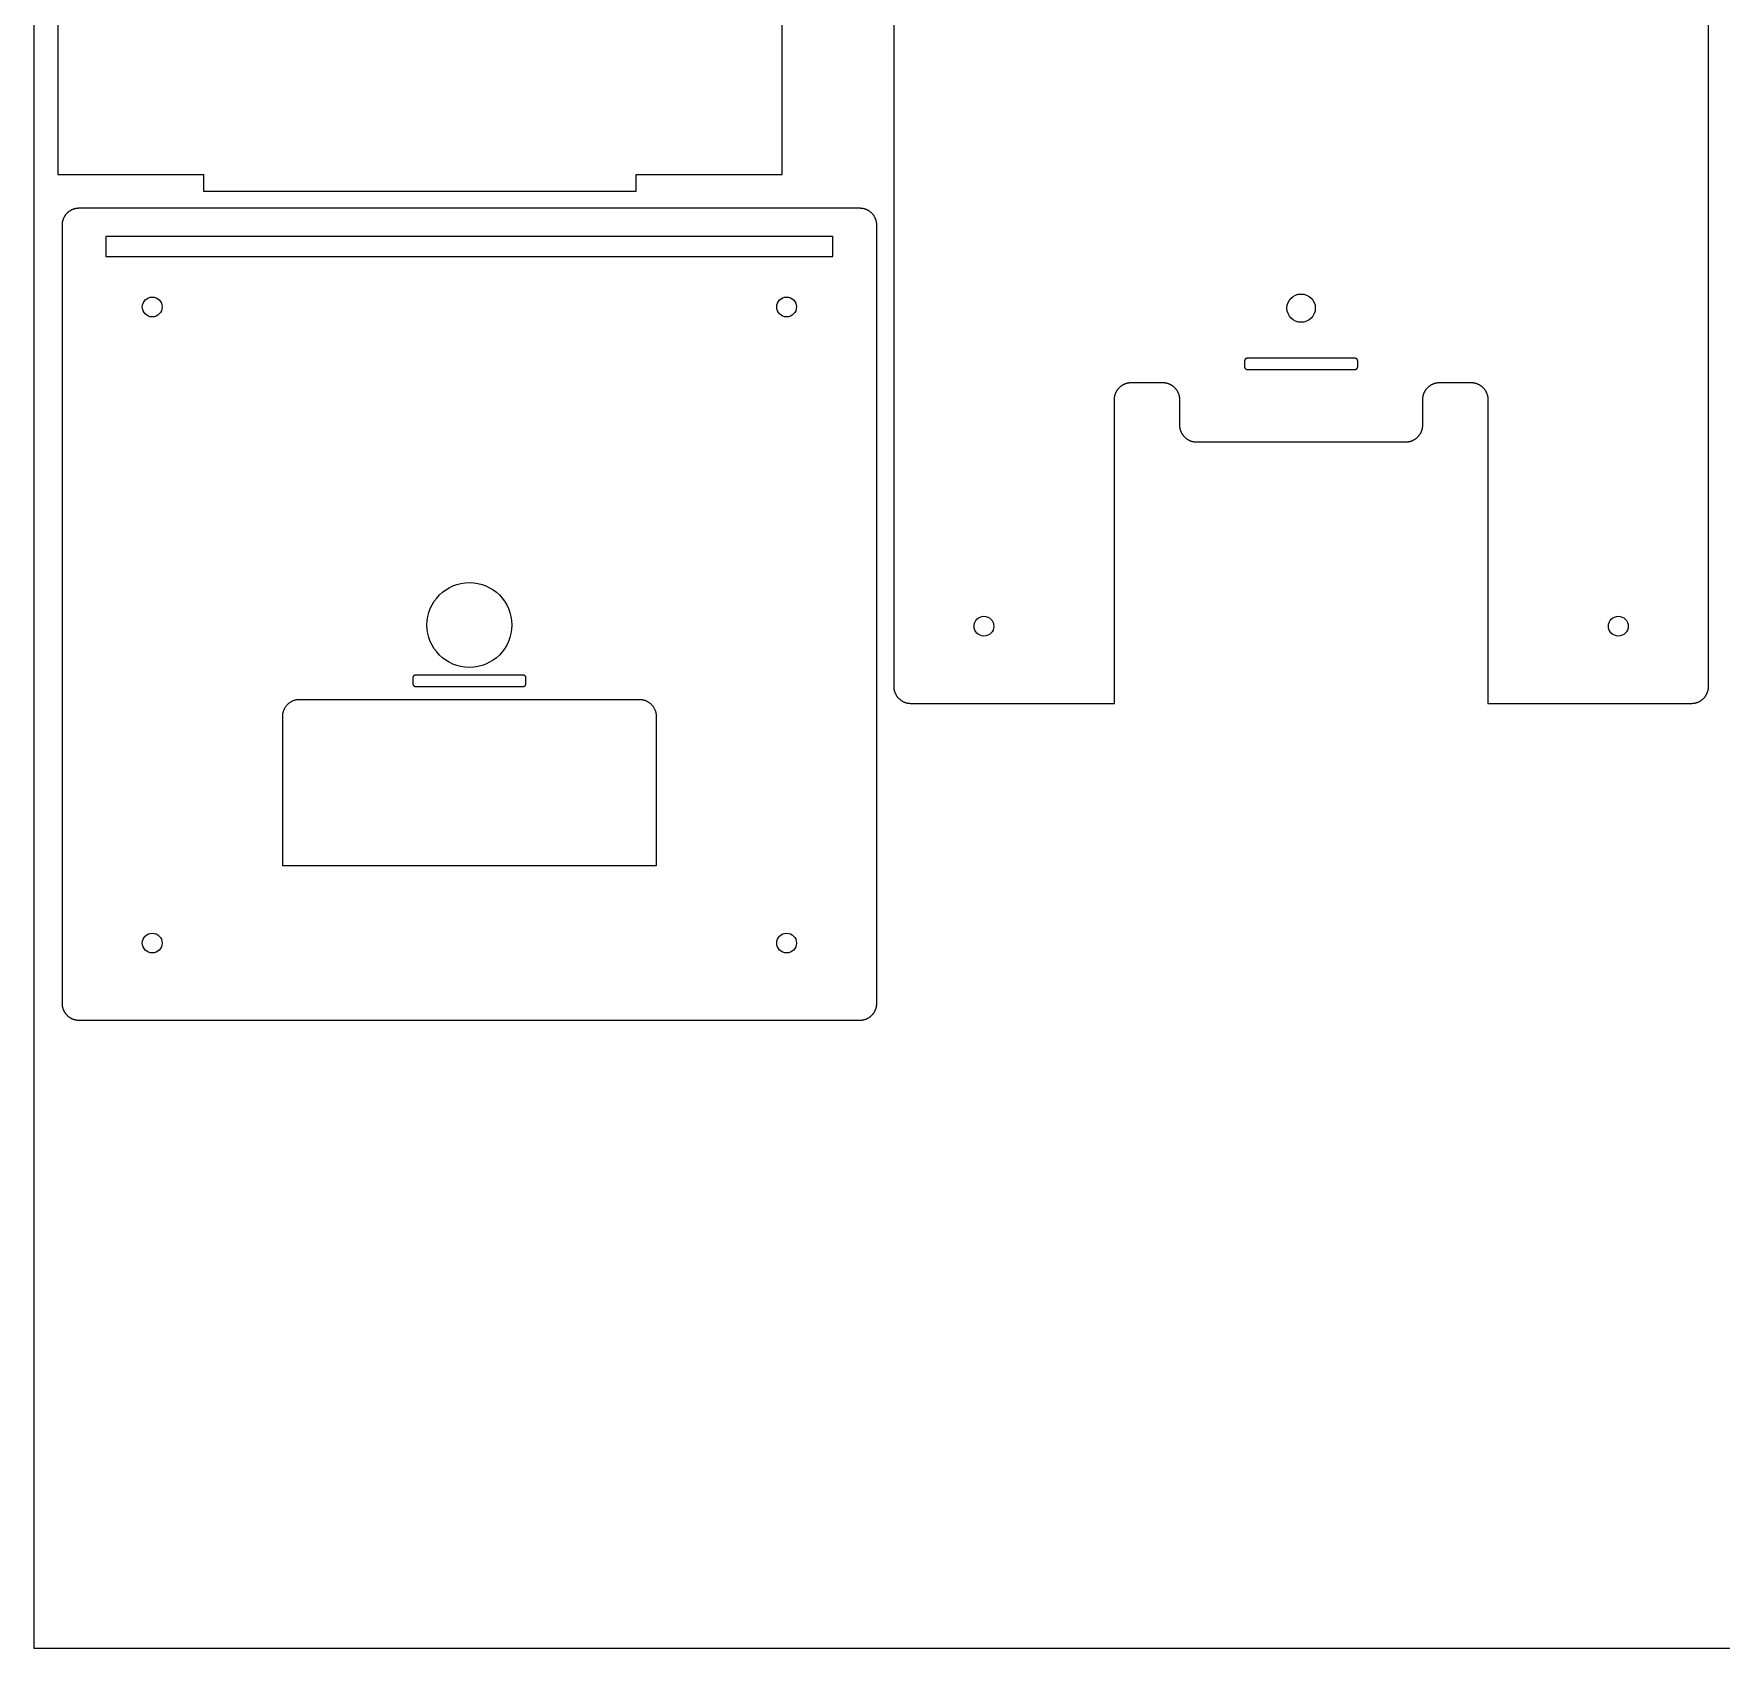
# Model space of a CAD drawing. Extents: x 401 to 901, y 2213 to 3013.
# Drawn here: x 401 to 699.2, y 2213 to 2498.3 of the extents above; entities that cross this region are included whole.
import ezdxf

# ---------------------------------------------------------------- set-up
doc = ezdxf.new("R2010")
doc.units = 0
doc.layers.add('CORTE_LASER$CORTE', color=7, linetype='CONTINUOUS')

msp = doc.modelspace()

# ---------------------------------------------------------------- linework, layer by layer
at = {"layer": 'CORTE_LASER$CORTE'}
for p, q in [((401, 3013), (401, 2213)), ((405.25, 2732.5), (405.25, 2473.5)), ((533.25, 2473.5), (533.25, 2732.5)), ((553, 2520.5), (553, 2383)), ((697, 2383), (697, 2520.5)), ((405.25, 2473.5), (419.25, 2473.5)), ((419.25, 2473.5), (431, 2473.5)), ((431, 2473.5), (431, 2470.5)), ((507.5, 2470.5), (507.5, 2473.5)), ((507.5, 2473.5), (519.25, 2473.5)), ((519.25, 2473.5), (533.25, 2473.5)), ((431, 2470.5), (507.5, 2470.5)), ((406.82, 2466.57), (406.77, 2466.51)), ((406.88, 2466.62), (406.82, 2466.57)), ((406.93, 2466.68), (406.88, 2466.62)), ((406.99, 2466.73), (406.93, 2466.68)), ((407.05, 2466.78), (406.99, 2466.73)), ((407.11, 2466.83), (407.05, 2466.78)), ((407.17, 2466.88), (407.11, 2466.83)), ((407.23, 2466.92), (407.17, 2466.88)), ((407.29, 2466.97), (407.23, 2466.92)), ((407.36, 2467.01), (407.29, 2466.97)), ((407.42, 2467.05), (407.36, 2467.01)), ((407.49, 2467.09), (407.42, 2467.05)), ((407.56, 2467.13), (407.49, 2467.09)), ((407.62, 2467.16), (407.56, 2467.13)), ((407.69, 2467.2), (407.62, 2467.16)), ((407.76, 2467.23), (407.69, 2467.2)), ((407.83, 2467.26), (407.76, 2467.23)), ((407.9, 2467.29), (407.83, 2467.26)), ((407.97, 2467.32), (407.9, 2467.29)), ((408.03, 2467.34), (407.97, 2467.32)), ((408.1, 2467.36), (408.03, 2467.34)), ((408.17, 2467.38), (408.1, 2467.36)), ((408.24, 2467.4), (408.17, 2467.38)), ((408.31, 2467.42), (408.24, 2467.4)), ((408.38, 2467.44), (408.31, 2467.42)), ((408.45, 2467.45), (408.38, 2467.44)), ((408.52, 2467.46), (408.45, 2467.45)), ((408.59, 2467.47), (408.52, 2467.46)), ((408.66, 2467.48), (408.59, 2467.47)), ((408.73, 2467.49), (408.66, 2467.48)), ((408.8, 2467.49), (408.73, 2467.49)), ((408.87, 2467.5), (408.8, 2467.49)), ((408.93, 2467.5), (408.87, 2467.5)), ((409, 2467.5), (408.93, 2467.5)), ((547, 2467.5), (409, 2467.5)), ((547.07, 2467.5), (547, 2467.5)), ((547.13, 2467.5), (547.07, 2467.5)), ((547.2, 2467.49), (547.13, 2467.5)), ((547.27, 2467.49), (547.2, 2467.49)), ((547.34, 2467.48), (547.27, 2467.49)), ((547.41, 2467.47), (547.34, 2467.48)), ((547.48, 2467.46), (547.41, 2467.47)), ((547.55, 2467.45), (547.48, 2467.46)), ((547.62, 2467.44), (547.55, 2467.45)), ((547.69, 2467.42), (547.62, 2467.44)), ((547.76, 2467.4), (547.69, 2467.42)), ((547.83, 2467.38), (547.76, 2467.4)), ((547.9, 2467.36), (547.83, 2467.38)), ((547.97, 2467.34), (547.9, 2467.36)), ((548.03, 2467.32), (547.97, 2467.34)), ((548.1, 2467.29), (548.03, 2467.32)), ((548.17, 2467.26), (548.1, 2467.29)), ((548.24, 2467.23), (548.17, 2467.26)), ((548.31, 2467.2), (548.24, 2467.23)), ((548.38, 2467.16), (548.31, 2467.2)), ((548.44, 2467.13), (548.38, 2467.16)), ((548.51, 2467.09), (548.44, 2467.13)), ((548.58, 2467.05), (548.51, 2467.09)), ((548.64, 2467.01), (548.58, 2467.05)), ((548.71, 2466.97), (548.64, 2467.01)), ((548.77, 2466.92), (548.71, 2466.97)), ((548.83, 2466.88), (548.77, 2466.92)), ((548.89, 2466.83), (548.83, 2466.88)), ((548.95, 2466.78), (548.89, 2466.83)), ((549.01, 2466.73), (548.95, 2466.78)), ((549.07, 2466.68), (549.01, 2466.73)), ((549.12, 2466.62), (549.07, 2466.68)), ((549.18, 2466.57), (549.12, 2466.62)), ((549.23, 2466.51), (549.18, 2466.57)), ((406.01, 2464.7), (406, 2464.63)), ((406, 2464.63), (406, 2464.57)), ((406, 2464.57), (406, 2464.5)), ((406, 2464.5), (406, 2327)), ((406.02, 2464.84), (406.01, 2464.77)), ((406.01, 2464.77), (406.01, 2464.7)), ((406.03, 2464.91), (406.02, 2464.84)), ((406.04, 2464.98), (406.03, 2464.91)), ((406.05, 2465.05), (406.04, 2464.98)), ((406.06, 2465.12), (406.05, 2465.05)), ((406.08, 2465.19), (406.06, 2465.12)), ((406.1, 2465.26), (406.08, 2465.19)), ((406.12, 2465.33), (406.1, 2465.26)), ((406.14, 2465.4), (406.12, 2465.33)), ((406.16, 2465.47), (406.14, 2465.4)), ((406.18, 2465.53), (406.16, 2465.47)), ((406.21, 2465.6), (406.18, 2465.53)), ((406.24, 2465.67), (406.21, 2465.6)), ((406.27, 2465.74), (406.24, 2465.67)), ((406.3, 2465.81), (406.27, 2465.74)), ((406.34, 2465.88), (406.3, 2465.81)), ((406.37, 2465.94), (406.34, 2465.88)), ((406.41, 2466.01), (406.37, 2465.94)), ((406.45, 2466.08), (406.41, 2466.01)), ((406.49, 2466.14), (406.45, 2466.08)), ((406.53, 2466.21), (406.49, 2466.14)), ((406.58, 2466.27), (406.53, 2466.21)), ((406.62, 2466.33), (406.58, 2466.27)), ((406.67, 2466.39), (406.62, 2466.33)), ((406.72, 2466.45), (406.67, 2466.39)), ((406.77, 2466.51), (406.72, 2466.45)), ((549.28, 2466.45), (549.23, 2466.51)), ((549.33, 2466.39), (549.28, 2466.45)), ((549.38, 2466.33), (549.33, 2466.39)), ((549.42, 2466.27), (549.38, 2466.33)), ((549.47, 2466.21), (549.42, 2466.27)), ((549.51, 2466.14), (549.47, 2466.21)), ((549.55, 2466.08), (549.51, 2466.14)), ((549.59, 2466.01), (549.55, 2466.08)), ((549.63, 2465.94), (549.59, 2466.01)), ((549.66, 2465.88), (549.63, 2465.94)), ((549.7, 2465.81), (549.66, 2465.88)), ((549.73, 2465.74), (549.7, 2465.81)), ((549.76, 2465.67), (549.73, 2465.74)), ((549.79, 2465.6), (549.76, 2465.67)), ((549.82, 2465.53), (549.79, 2465.6)), ((549.84, 2465.47), (549.82, 2465.53)), ((549.86, 2465.4), (549.84, 2465.47)), ((549.88, 2465.33), (549.86, 2465.4)), ((549.9, 2465.26), (549.88, 2465.33)), ((549.92, 2465.19), (549.9, 2465.26)), ((549.94, 2465.12), (549.92, 2465.19)), ((549.95, 2465.05), (549.94, 2465.12)), ((549.96, 2464.98), (549.95, 2465.05)), ((549.97, 2464.91), (549.96, 2464.98)), ((549.98, 2464.84), (549.97, 2464.91)), ((549.99, 2464.77), (549.98, 2464.84)), ((549.99, 2464.7), (549.99, 2464.77)), ((550, 2464.63), (549.99, 2464.7)), ((550, 2464.57), (550, 2464.63)), ((550, 2464.5), (550, 2464.57)), ((550, 2327), (550, 2464.5)), ((542.25, 2462.5), (413.75, 2462.5)), ((413.75, 2462.5), (413.75, 2459)), ((542.25, 2459), (542.25, 2462.5)), ((413.75, 2459), (542.25, 2459)), ((594.73, 2436.7), (594.8, 2436.71)), ((594.8, 2436.71), (594.87, 2436.71)), ((594.87, 2436.71), (594.94, 2436.71)), ((594.94, 2436.71), (595, 2436.71)), ((595, 2436.71), (600.5, 2436.71)), ((600.5, 2436.71), (600.57, 2436.71)), ((600.57, 2436.71), (600.63, 2436.71)), ((600.63, 2436.71), (600.7, 2436.71)), ((600.7, 2436.71), (600.77, 2436.7)), ((649.23, 2436.7), (649.3, 2436.71)), ((649.3, 2436.71), (649.37, 2436.71)), ((649.37, 2436.71), (649.43, 2436.71)), ((649.43, 2436.71), (649.5, 2436.71)), ((649.5, 2436.71), (655, 2436.71)), ((655, 2436.71), (655.07, 2436.71)), ((655.07, 2436.71), (655.14, 2436.71)), ((655.14, 2436.71), (655.21, 2436.71)), ((655.21, 2436.71), (655.27, 2436.7)), ((592, 2433.78), (592.01, 2433.85)), ((592, 2433.71), (592, 2433.78)), ((592.01, 2433.91), (592.02, 2433.98)), ((592.01, 2433.85), (592.01, 2433.91)), ((592.02, 2434.05), (592.03, 2434.12)), ((592.02, 2433.98), (592.02, 2434.05)), ((592.03, 2434.12), (592.04, 2434.19)), ((592.04, 2434.19), (592.05, 2434.26)), ((592.05, 2434.26), (592.07, 2434.33)), ((592.07, 2434.33), (592.08, 2434.4)), ((592.08, 2434.4), (592.1, 2434.47)), ((592.1, 2434.47), (592.12, 2434.54)), ((592.12, 2434.54), (592.14, 2434.61)), ((592.14, 2434.61), (592.16, 2434.68)), ((592.16, 2434.68), (592.19, 2434.75)), ((592.19, 2434.75), (592.21, 2434.82)), ((592.21, 2434.82), (592.24, 2434.89)), ((592.24, 2434.89), (592.27, 2434.95)), ((592.27, 2434.95), (592.31, 2435.02)), ((592.31, 2435.02), (592.34, 2435.09)), ((592.34, 2435.09), (592.37, 2435.16)), ((592.37, 2435.16), (592.41, 2435.22)), ((592.41, 2435.22), (592.45, 2435.29)), ((592.45, 2435.29), (592.49, 2435.35)), ((592.49, 2435.35), (592.54, 2435.42)), ((592.54, 2435.42), (592.58, 2435.48)), ((592.58, 2435.48), (592.63, 2435.54)), ((592.63, 2435.54), (592.67, 2435.6)), ((592.67, 2435.6), (592.72, 2435.66)), ((592.72, 2435.66), (592.78, 2435.72)), ((592.78, 2435.72), (592.83, 2435.78)), ((592.83, 2435.78), (592.88, 2435.83)), ((592.88, 2435.83), (592.94, 2435.89)), ((592.94, 2435.89), (593, 2435.94)), ((593, 2435.94), (593.05, 2435.99)), ((593.05, 2435.99), (593.11, 2436.04)), ((593.11, 2436.04), (593.17, 2436.09)), ((593.17, 2436.09), (593.24, 2436.14)), ((593.24, 2436.14), (593.3, 2436.18)), ((593.3, 2436.18), (593.36, 2436.22)), ((593.36, 2436.22), (593.43, 2436.26)), ((593.43, 2436.26), (593.49, 2436.3)), ((593.49, 2436.3), (593.56, 2436.34)), ((593.56, 2436.34), (593.63, 2436.38)), ((593.63, 2436.38), (593.69, 2436.41)), ((593.69, 2436.41), (593.76, 2436.44)), ((593.76, 2436.44), (593.83, 2436.47)), ((593.83, 2436.47), (593.9, 2436.5)), ((593.9, 2436.5), (593.97, 2436.53)), ((593.97, 2436.53), (594.04, 2436.55)), ((594.04, 2436.55), (594.11, 2436.58)), ((594.11, 2436.58), (594.18, 2436.6)), ((594.18, 2436.6), (594.25, 2436.62)), ((594.25, 2436.62), (594.32, 2436.63)), ((594.32, 2436.63), (594.39, 2436.65)), ((594.39, 2436.65), (594.46, 2436.66)), ((594.46, 2436.66), (594.53, 2436.67)), ((594.53, 2436.67), (594.6, 2436.68)), ((594.6, 2436.68), (594.67, 2436.69)), ((594.67, 2436.69), (594.73, 2436.7)), ((600.77, 2436.7), (600.84, 2436.69)), ((600.84, 2436.69), (600.91, 2436.68)), ((600.91, 2436.68), (600.98, 2436.67)), ((600.98, 2436.67), (601.05, 2436.66)), ((601.05, 2436.66), (601.12, 2436.65)), ((601.12, 2436.65), (601.19, 2436.63)), ((601.19, 2436.63), (601.26, 2436.62)), ((601.26, 2436.62), (601.33, 2436.6)), ((601.33, 2436.6), (601.4, 2436.58)), ((601.4, 2436.58), (601.47, 2436.55)), ((601.47, 2436.55), (601.53, 2436.53)), ((601.53, 2436.53), (601.6, 2436.5)), ((601.6, 2436.5), (601.67, 2436.47)), ((601.67, 2436.47), (601.74, 2436.44)), ((601.74, 2436.44), (601.81, 2436.41)), ((601.81, 2436.41), (601.88, 2436.38)), ((601.88, 2436.38), (601.94, 2436.34)), ((601.94, 2436.34), (602.01, 2436.3)), ((602.01, 2436.3), (602.08, 2436.26)), ((602.08, 2436.26), (602.14, 2436.22)), ((602.14, 2436.22), (602.21, 2436.18)), ((602.21, 2436.18), (602.27, 2436.14)), ((602.27, 2436.14), (602.33, 2436.09)), ((602.33, 2436.09), (602.39, 2436.04)), ((602.39, 2436.04), (602.45, 2435.99)), ((602.45, 2435.99), (602.51, 2435.94)), ((602.51, 2435.94), (602.57, 2435.89)), ((602.57, 2435.89), (602.62, 2435.83)), ((602.62, 2435.83), (602.68, 2435.78)), ((602.68, 2435.78), (602.73, 2435.72)), ((602.73, 2435.72), (602.78, 2435.66)), ((602.78, 2435.66), (602.83, 2435.6)), ((602.83, 2435.6), (602.88, 2435.54)), ((602.88, 2435.54), (602.92, 2435.48)), ((602.92, 2435.48), (602.97, 2435.42)), ((602.97, 2435.42), (603.01, 2435.35)), ((603.01, 2435.35), (603.05, 2435.29)), ((603.05, 2435.29), (603.09, 2435.22)), ((603.09, 2435.22), (603.13, 2435.16)), ((603.13, 2435.16), (603.16, 2435.09)), ((603.16, 2435.09), (603.2, 2435.02)), ((603.2, 2435.02), (603.23, 2434.95)), ((603.23, 2434.95), (603.26, 2434.89)), ((603.26, 2434.89), (603.29, 2434.82)), ((603.29, 2434.82), (603.32, 2434.75)), ((603.32, 2434.75), (603.34, 2434.68)), ((603.34, 2434.68), (603.36, 2434.61)), ((603.36, 2434.61), (603.38, 2434.54)), ((603.38, 2434.54), (603.4, 2434.47)), ((603.4, 2434.47), (603.42, 2434.4)), ((603.42, 2434.4), (603.44, 2434.33)), ((603.44, 2434.33), (603.45, 2434.26)), ((603.45, 2434.26), (603.46, 2434.19)), ((603.46, 2434.19), (603.47, 2434.12)), ((603.47, 2434.12), (603.48, 2434.05)), ((603.48, 2434.05), (603.49, 2433.98)), ((603.49, 2433.98), (603.49, 2433.91)), ((603.49, 2433.91), (603.5, 2433.85)), ((603.5, 2433.85), (603.5, 2433.78)), ((603.5, 2433.78), (603.5, 2433.71)), ((646.5, 2433.85), (646.51, 2433.91)), ((646.5, 2433.78), (646.5, 2433.85)), ((646.5, 2433.71), (646.5, 2433.78)), ((646.51, 2433.98), (646.52, 2434.05)), ((646.51, 2433.91), (646.51, 2433.98)), ((646.52, 2434.05), (646.53, 2434.12)), ((646.53, 2434.12), (646.54, 2434.19)), ((646.54, 2434.19), (646.55, 2434.26)), ((646.55, 2434.26), (646.56, 2434.33)), ((646.56, 2434.33), (646.58, 2434.4)), ((646.58, 2434.4), (646.6, 2434.47)), ((646.6, 2434.47), (646.62, 2434.54)), ((646.62, 2434.54), (646.64, 2434.61)), ((646.64, 2434.61), (646.66, 2434.68)), ((646.66, 2434.68), (646.68, 2434.75)), ((646.68, 2434.75), (646.71, 2434.82)), ((646.71, 2434.82), (646.74, 2434.89)), ((646.74, 2434.89), (646.77, 2434.95)), ((646.77, 2434.95), (646.8, 2435.02)), ((646.8, 2435.02), (646.84, 2435.09)), ((646.84, 2435.09), (646.87, 2435.16)), ((646.87, 2435.16), (646.91, 2435.22)), ((646.91, 2435.22), (646.95, 2435.29)), ((646.95, 2435.29), (646.99, 2435.35)), ((646.99, 2435.35), (647.03, 2435.42)), ((647.03, 2435.42), (647.08, 2435.48)), ((647.08, 2435.48), (647.12, 2435.54)), ((647.12, 2435.54), (647.17, 2435.6)), ((647.17, 2435.6), (647.22, 2435.66)), ((647.22, 2435.66), (647.27, 2435.72)), ((647.27, 2435.72), (647.32, 2435.78)), ((647.32, 2435.78), (647.38, 2435.83)), ((647.38, 2435.83), (647.43, 2435.89)), ((647.43, 2435.89), (647.49, 2435.94)), ((647.49, 2435.94), (647.55, 2435.99)), ((647.55, 2435.99), (647.61, 2436.04)), ((647.61, 2436.04), (647.67, 2436.09)), ((647.67, 2436.09), (647.73, 2436.14)), ((647.73, 2436.14), (647.79, 2436.18)), ((647.79, 2436.18), (647.86, 2436.22)), ((647.86, 2436.22), (647.92, 2436.26)), ((647.92, 2436.26), (647.99, 2436.3)), ((647.99, 2436.3), (648.06, 2436.34)), ((648.06, 2436.34), (648.12, 2436.38)), ((648.12, 2436.38), (648.19, 2436.41)), ((648.19, 2436.41), (648.26, 2436.44)), ((648.26, 2436.44), (648.33, 2436.47)), ((648.33, 2436.47), (648.4, 2436.5)), ((648.4, 2436.5), (648.47, 2436.53)), ((648.47, 2436.53), (648.53, 2436.55)), ((648.53, 2436.55), (648.6, 2436.58)), ((648.6, 2436.58), (648.67, 2436.6)), ((648.67, 2436.6), (648.74, 2436.62)), ((648.74, 2436.62), (648.81, 2436.63)), ((648.81, 2436.63), (648.88, 2436.65)), ((648.88, 2436.65), (648.95, 2436.66)), ((648.95, 2436.66), (649.02, 2436.67)), ((649.02, 2436.67), (649.09, 2436.68)), ((649.09, 2436.68), (649.16, 2436.69)), ((649.16, 2436.69), (649.23, 2436.7)), ((655.27, 2436.7), (655.34, 2436.69)), ((655.34, 2436.69), (655.41, 2436.68)), ((655.41, 2436.68), (655.48, 2436.67)), ((655.48, 2436.67), (655.55, 2436.66)), ((655.55, 2436.66), (655.62, 2436.65)), ((655.62, 2436.65), (655.69, 2436.63)), ((655.69, 2436.63), (655.76, 2436.62)), ((655.76, 2436.62), (655.83, 2436.6)), ((655.83, 2436.6), (655.9, 2436.58)), ((655.9, 2436.58), (655.97, 2436.55)), ((655.97, 2436.55), (656.04, 2436.53)), ((656.04, 2436.53), (656.11, 2436.5)), ((656.11, 2436.5), (656.18, 2436.47)), ((656.18, 2436.47), (656.25, 2436.44)), ((656.25, 2436.44), (656.31, 2436.41)), ((656.31, 2436.41), (656.38, 2436.38)), ((656.38, 2436.38), (656.45, 2436.34)), ((656.45, 2436.34), (656.52, 2436.3)), ((656.52, 2436.3), (656.58, 2436.26)), ((656.58, 2436.26), (656.65, 2436.22)), ((656.65, 2436.22), (656.71, 2436.18)), ((656.71, 2436.18), (656.77, 2436.14)), ((656.77, 2436.14), (656.83, 2436.09)), ((656.83, 2436.09), (656.89, 2436.04)), ((656.89, 2436.04), (656.95, 2435.99)), ((656.95, 2435.99), (657.01, 2435.94)), ((657.01, 2435.94), (657.07, 2435.89)), ((657.07, 2435.89), (657.13, 2435.83)), ((657.13, 2435.83), (657.18, 2435.78)), ((657.18, 2435.78), (657.23, 2435.72)), ((657.23, 2435.72), (657.28, 2435.66)), ((657.28, 2435.66), (657.33, 2435.6)), ((657.33, 2435.6), (657.38, 2435.54)), ((657.38, 2435.54), (657.43, 2435.48)), ((657.43, 2435.48), (657.47, 2435.42)), ((657.47, 2435.42), (657.51, 2435.35)), ((657.51, 2435.35), (657.56, 2435.29)), ((657.56, 2435.29), (657.6, 2435.22)), ((657.6, 2435.22), (657.63, 2435.16)), ((657.63, 2435.16), (657.67, 2435.09)), ((657.67, 2435.09), (657.7, 2435.02)), ((657.7, 2435.02), (657.73, 2434.95)), ((657.73, 2434.95), (657.77, 2434.89)), ((657.77, 2434.89), (657.79, 2434.82)), ((657.79, 2434.82), (657.82, 2434.75)), ((657.82, 2434.75), (657.84, 2434.68)), ((657.84, 2434.68), (657.87, 2434.61)), ((657.87, 2434.61), (657.89, 2434.54)), ((657.89, 2434.54), (657.91, 2434.47)), ((657.91, 2434.47), (657.92, 2434.4)), ((657.92, 2434.4), (657.94, 2434.33)), ((657.94, 2434.33), (657.95, 2434.26)), ((657.95, 2434.26), (657.97, 2434.19)), ((657.97, 2434.19), (657.98, 2434.12)), ((657.98, 2434.12), (657.98, 2434.05)), ((657.98, 2434.05), (657.99, 2433.98)), ((657.99, 2433.98), (658, 2433.91)), ((658, 2433.91), (658, 2433.85)), ((658, 2433.85), (658, 2433.78)), ((658, 2433.78), (658, 2433.71)), ((592, 2380), (592, 2433.71)), ((603.5, 2433.71), (603.5, 2429.21)), ((646.5, 2429.21), (646.5, 2433.71)), ((658, 2433.71), (658, 2380)), ((603.5, 2429.21), (603.5, 2429.15)), ((603.5, 2429.15), (603.5, 2429.08)), ((603.5, 2429.08), (603.51, 2429.01)), ((603.51, 2429.01), (603.51, 2428.94)), ((603.51, 2428.94), (603.52, 2428.87)), ((603.52, 2428.87), (603.53, 2428.8)), ((603.53, 2428.8), (603.54, 2428.74)), ((603.54, 2428.74), (603.55, 2428.67)), ((603.55, 2428.67), (603.56, 2428.6)), ((603.56, 2428.6), (603.58, 2428.53)), ((603.58, 2428.53), (603.6, 2428.46)), ((603.6, 2428.46), (603.62, 2428.39)), ((603.62, 2428.39), (603.64, 2428.32)), ((603.64, 2428.32), (603.66, 2428.25)), ((603.66, 2428.25), (603.68, 2428.18)), ((603.68, 2428.18), (603.71, 2428.11)), ((603.71, 2428.11), (603.74, 2428.04)), ((603.74, 2428.04), (603.77, 2427.97)), ((603.77, 2427.97), (603.8, 2427.9)), ((603.8, 2427.9), (603.84, 2427.83)), ((603.84, 2427.83), (603.87, 2427.77)), ((603.87, 2427.77), (603.91, 2427.7)), ((646.09, 2427.7), (646.13, 2427.77)), ((646.13, 2427.77), (646.16, 2427.83)), ((646.16, 2427.83), (646.2, 2427.9)), ((646.2, 2427.9), (646.23, 2427.97)), ((646.23, 2427.97), (646.26, 2428.04)), ((646.26, 2428.04), (646.29, 2428.11)), ((646.29, 2428.11), (646.32, 2428.18)), ((646.32, 2428.18), (646.34, 2428.25)), ((646.34, 2428.25), (646.36, 2428.32)), ((646.36, 2428.32), (646.38, 2428.39)), ((646.38, 2428.39), (646.4, 2428.46)), ((646.4, 2428.46), (646.42, 2428.53)), ((646.42, 2428.53), (646.44, 2428.6)), ((646.44, 2428.6), (646.45, 2428.67)), ((646.45, 2428.67), (646.46, 2428.74)), ((646.46, 2428.74), (646.47, 2428.8)), ((646.47, 2428.8), (646.48, 2428.87)), ((646.48, 2428.87), (646.49, 2428.94)), ((646.49, 2429.01), (646.5, 2429.08)), ((646.49, 2428.94), (646.49, 2429.01)), ((646.5, 2429.15), (646.5, 2429.21)), ((646.5, 2429.08), (646.5, 2429.15)), ((603.91, 2427.7), (603.95, 2427.64)), ((603.95, 2427.64), (603.99, 2427.57)), ((603.99, 2427.57), (604.03, 2427.51)), ((604.03, 2427.51), (604.08, 2427.44)), ((604.08, 2427.44), (604.12, 2427.38)), ((604.12, 2427.38), (604.17, 2427.32)), ((604.17, 2427.32), (604.22, 2427.26)), ((604.22, 2427.26), (604.27, 2427.2)), ((604.27, 2427.2), (604.32, 2427.15)), ((604.32, 2427.15), (604.38, 2427.09)), ((604.38, 2427.09), (604.43, 2427.04)), ((604.43, 2427.04), (604.49, 2426.98)), ((604.49, 2426.98), (604.55, 2426.93)), ((604.55, 2426.93), (604.61, 2426.88)), ((604.61, 2426.88), (604.67, 2426.83)), ((604.67, 2426.83), (604.73, 2426.79)), ((604.73, 2426.79), (604.79, 2426.74)), ((604.79, 2426.74), (604.86, 2426.7)), ((604.86, 2426.7), (604.92, 2426.66)), ((604.92, 2426.66), (604.99, 2426.62)), ((604.99, 2426.62), (605.06, 2426.58)), ((605.06, 2426.58), (605.12, 2426.55)), ((605.12, 2426.55), (605.19, 2426.51)), ((605.19, 2426.51), (605.26, 2426.48)), ((605.26, 2426.48), (605.33, 2426.45)), ((605.33, 2426.45), (605.4, 2426.42)), ((605.4, 2426.42), (605.47, 2426.4)), ((605.47, 2426.4), (605.53, 2426.37)), ((605.53, 2426.37), (605.6, 2426.35)), ((605.6, 2426.35), (605.67, 2426.33)), ((605.67, 2426.33), (605.74, 2426.31)), ((605.74, 2426.31), (605.81, 2426.29)), ((605.81, 2426.29), (605.88, 2426.28)), ((605.88, 2426.28), (605.95, 2426.26)), ((605.95, 2426.26), (606.02, 2426.25)), ((606.02, 2426.25), (606.09, 2426.24)), ((606.09, 2426.24), (606.16, 2426.23)), ((606.16, 2426.23), (606.23, 2426.22)), ((606.23, 2426.22), (606.3, 2426.22)), ((606.3, 2426.22), (606.37, 2426.21)), ((606.37, 2426.21), (606.43, 2426.21)), ((606.43, 2426.21), (606.5, 2426.21)), ((606.5, 2426.21), (643.5, 2426.21)), ((643.5, 2426.21), (643.57, 2426.21)), ((643.57, 2426.21), (643.63, 2426.21)), ((643.63, 2426.21), (643.7, 2426.22)), ((643.7, 2426.22), (643.77, 2426.22)), ((643.77, 2426.22), (643.84, 2426.23)), ((643.84, 2426.23), (643.91, 2426.24)), ((643.91, 2426.24), (643.98, 2426.25)), ((643.98, 2426.25), (644.05, 2426.26)), ((644.05, 2426.26), (644.12, 2426.28)), ((644.12, 2426.28), (644.19, 2426.29)), ((644.19, 2426.29), (644.26, 2426.31)), ((644.26, 2426.31), (644.33, 2426.33)), ((644.33, 2426.33), (644.4, 2426.35)), ((644.4, 2426.35), (644.47, 2426.37)), ((644.47, 2426.37), (644.53, 2426.4)), ((644.53, 2426.4), (644.6, 2426.42)), ((644.6, 2426.42), (644.67, 2426.45)), ((644.67, 2426.45), (644.74, 2426.48)), ((644.74, 2426.48), (644.81, 2426.51)), ((644.81, 2426.51), (644.88, 2426.55)), ((644.88, 2426.55), (644.94, 2426.58)), ((644.94, 2426.58), (645.01, 2426.62)), ((645.01, 2426.62), (645.08, 2426.66)), ((645.08, 2426.66), (645.14, 2426.7)), ((645.14, 2426.7), (645.21, 2426.74)), ((645.21, 2426.74), (645.27, 2426.79)), ((645.27, 2426.79), (645.33, 2426.83)), ((645.33, 2426.83), (645.39, 2426.88)), ((645.39, 2426.88), (645.45, 2426.93)), ((645.45, 2426.93), (645.51, 2426.98)), ((645.51, 2426.98), (645.57, 2427.04)), ((645.57, 2427.04), (645.62, 2427.09)), ((645.62, 2427.09), (645.68, 2427.15)), ((645.68, 2427.15), (645.73, 2427.2)), ((645.73, 2427.2), (645.78, 2427.26)), ((645.78, 2427.26), (645.83, 2427.32)), ((645.83, 2427.32), (645.88, 2427.38)), ((645.88, 2427.38), (645.92, 2427.44)), ((645.92, 2427.44), (645.97, 2427.51)), ((645.97, 2427.51), (646.01, 2427.57)), ((646.01, 2427.57), (646.05, 2427.64)), ((646.05, 2427.64), (646.09, 2427.7)), ((553, 2383), (553, 2382.93)), ((553, 2382.93), (553, 2382.87)), ((553, 2382.87), (553.01, 2382.8)), ((553.01, 2382.8), (553.01, 2382.73)), ((553.01, 2382.73), (553.02, 2382.66)), ((553.02, 2382.66), (553.03, 2382.59)), ((553.03, 2382.59), (553.04, 2382.52)), ((553.04, 2382.52), (553.05, 2382.45)), ((553.05, 2382.45), (553.06, 2382.38)), ((553.06, 2382.38), (553.08, 2382.31)), ((553.08, 2382.31), (553.1, 2382.24)), ((553.1, 2382.24), (553.12, 2382.17)), ((553.12, 2382.17), (553.14, 2382.1)), ((553.14, 2382.1), (553.16, 2382.03)), ((553.16, 2382.03), (553.18, 2381.97)), ((553.18, 2381.97), (553.21, 2381.9)), ((553.21, 2381.9), (553.24, 2381.83)), ((553.24, 2381.83), (553.27, 2381.76)), ((553.27, 2381.76), (553.3, 2381.69)), ((553.3, 2381.69), (553.34, 2381.62)), ((553.34, 2381.62), (553.37, 2381.56)), ((553.37, 2381.56), (553.41, 2381.49)), ((553.41, 2381.49), (553.45, 2381.42)), ((553.45, 2381.42), (553.49, 2381.36)), ((553.49, 2381.36), (553.53, 2381.29)), ((553.53, 2381.29), (553.58, 2381.23)), ((553.58, 2381.23), (553.62, 2381.17)), ((553.62, 2381.17), (553.67, 2381.11)), ((553.67, 2381.11), (553.72, 2381.05)), ((553.72, 2381.05), (553.77, 2380.99)), ((553.77, 2380.99), (553.82, 2380.93)), ((553.82, 2380.93), (553.88, 2380.88)), ((553.88, 2380.88), (553.93, 2380.82)), ((553.93, 2380.82), (553.99, 2380.77)), ((553.99, 2380.77), (554.05, 2380.72)), ((554.05, 2380.72), (554.11, 2380.67)), ((554.11, 2380.67), (554.17, 2380.62)), ((554.17, 2380.62), (554.23, 2380.58)), ((554.23, 2380.58), (554.29, 2380.53)), ((554.29, 2380.53), (554.36, 2380.49)), ((554.36, 2380.49), (554.42, 2380.45)), ((554.42, 2380.45), (554.49, 2380.41)), ((554.49, 2380.41), (554.56, 2380.37)), ((554.56, 2380.37), (554.62, 2380.34)), ((554.62, 2380.34), (554.69, 2380.3)), ((554.69, 2380.3), (554.76, 2380.27)), ((554.76, 2380.27), (554.83, 2380.24)), ((554.83, 2380.24), (554.9, 2380.21)), ((554.9, 2380.21), (554.97, 2380.18)), ((554.97, 2380.18), (555.03, 2380.16)), ((555.03, 2380.16), (555.1, 2380.14)), ((555.1, 2380.14), (555.17, 2380.12)), ((555.17, 2380.12), (555.24, 2380.1)), ((555.24, 2380.1), (555.31, 2380.08)), ((555.31, 2380.08), (555.38, 2380.06)), ((555.38, 2380.06), (555.45, 2380.05)), ((555.45, 2380.05), (555.52, 2380.04)), ((555.52, 2380.04), (555.59, 2380.03)), ((694.41, 2380.03), (694.48, 2380.04)), ((694.48, 2380.04), (694.55, 2380.05)), ((694.55, 2380.05), (694.62, 2380.06)), ((694.62, 2380.06), (694.69, 2380.08)), ((694.69, 2380.08), (694.76, 2380.1)), ((694.76, 2380.1), (694.83, 2380.12)), ((694.83, 2380.12), (694.9, 2380.14)), ((694.9, 2380.14), (694.97, 2380.16)), ((694.97, 2380.16), (695.03, 2380.18)), ((695.03, 2380.18), (695.1, 2380.21)), ((695.1, 2380.21), (695.17, 2380.24)), ((695.17, 2380.24), (695.24, 2380.27)), ((695.24, 2380.27), (695.31, 2380.3)), ((695.31, 2380.3), (695.38, 2380.34)), ((695.38, 2380.34), (695.44, 2380.37)), ((695.44, 2380.37), (695.51, 2380.41)), ((695.51, 2380.41), (695.58, 2380.45)), ((695.58, 2380.45), (695.64, 2380.49)), ((695.64, 2380.49), (695.71, 2380.53)), ((695.71, 2380.53), (695.77, 2380.58)), ((695.77, 2380.58), (695.83, 2380.62)), ((695.83, 2380.62), (695.89, 2380.67)), ((695.89, 2380.67), (695.95, 2380.72)), ((695.95, 2380.72), (696.01, 2380.77)), ((696.01, 2380.77), (696.07, 2380.82)), ((696.07, 2380.82), (696.12, 2380.88)), ((696.12, 2380.88), (696.18, 2380.93)), ((696.18, 2380.93), (696.23, 2380.99)), ((696.23, 2380.99), (696.28, 2381.05)), ((696.28, 2381.05), (696.33, 2381.11)), ((696.33, 2381.11), (696.38, 2381.17)), ((696.38, 2381.17), (696.42, 2381.23)), ((696.42, 2381.23), (696.47, 2381.29)), ((696.47, 2381.29), (696.51, 2381.36)), ((696.51, 2381.36), (696.55, 2381.42)), ((696.55, 2381.42), (696.59, 2381.49)), ((696.59, 2381.49), (696.63, 2381.56)), ((696.63, 2381.56), (696.66, 2381.62)), ((696.66, 2381.62), (696.7, 2381.69)), ((696.7, 2381.69), (696.73, 2381.76)), ((696.73, 2381.76), (696.76, 2381.83)), ((696.76, 2381.83), (696.79, 2381.9)), ((696.79, 2381.9), (696.82, 2381.97)), ((696.82, 2381.97), (696.84, 2382.03)), ((696.84, 2382.03), (696.86, 2382.1)), ((696.86, 2382.1), (696.88, 2382.17)), ((696.88, 2382.17), (696.9, 2382.24)), ((696.9, 2382.24), (696.92, 2382.31)), ((696.92, 2382.31), (696.94, 2382.38)), ((696.94, 2382.38), (696.95, 2382.45)), ((696.95, 2382.45), (696.96, 2382.52)), ((696.96, 2382.52), (696.97, 2382.59)), ((696.97, 2382.59), (696.98, 2382.66)), ((696.98, 2382.66), (696.99, 2382.73)), ((696.99, 2382.8), (697, 2382.87)), ((696.99, 2382.73), (696.99, 2382.8)), ((697, 2382.93), (697, 2383)), ((697, 2382.87), (697, 2382.93)), ((555.59, 2380.03), (555.66, 2380.02)), ((555.66, 2380.02), (555.73, 2380.01)), ((555.73, 2380.01), (555.8, 2380.01)), ((555.8, 2380.01), (555.87, 2380)), ((555.87, 2380), (555.93, 2380)), ((555.93, 2380), (556, 2380)), ((556, 2380), (592, 2380)), ((658, 2380), (694, 2380)), ((694, 2380), (694.07, 2380)), ((694.07, 2380), (694.13, 2380)), ((694.13, 2380), (694.2, 2380.01)), ((694.2, 2380.01), (694.27, 2380.01)), ((694.27, 2380.01), (694.34, 2380.02)), ((694.34, 2380.02), (694.41, 2380.03)), ((406, 2327), (406, 2326.93)), ((406, 2326.93), (406, 2326.87)), ((406, 2326.87), (406.01, 2326.8)), ((406.01, 2326.8), (406.01, 2326.73)), ((406.01, 2326.73), (406.02, 2326.66)), ((406.02, 2326.66), (406.03, 2326.59)), ((406.03, 2326.59), (406.04, 2326.52)), ((406.04, 2326.52), (406.05, 2326.45)), ((406.05, 2326.45), (406.06, 2326.38)), ((406.06, 2326.38), (406.08, 2326.31)), ((549.92, 2326.31), (549.94, 2326.38)), ((549.94, 2326.38), (549.95, 2326.45)), ((549.95, 2326.45), (549.96, 2326.52)), ((549.96, 2326.52), (549.97, 2326.59)), ((549.97, 2326.59), (549.98, 2326.66)), ((549.98, 2326.66), (549.99, 2326.73)), ((549.99, 2326.8), (550, 2326.87)), ((549.99, 2326.73), (549.99, 2326.8)), ((550, 2326.93), (550, 2327)), ((550, 2326.87), (550, 2326.93)), ((406.08, 2326.31), (406.1, 2326.24)), ((406.1, 2326.24), (406.12, 2326.17)), ((406.12, 2326.17), (406.14, 2326.1)), ((406.14, 2326.1), (406.16, 2326.03)), ((406.16, 2326.03), (406.18, 2325.97)), ((406.18, 2325.97), (406.21, 2325.9)), ((406.21, 2325.9), (406.24, 2325.83)), ((406.24, 2325.83), (406.27, 2325.76)), ((406.27, 2325.76), (406.3, 2325.69)), ((406.3, 2325.69), (406.34, 2325.62)), ((406.34, 2325.62), (406.37, 2325.56)), ((406.37, 2325.56), (406.41, 2325.49)), ((406.41, 2325.49), (406.45, 2325.42)), ((406.45, 2325.42), (406.49, 2325.36)), ((406.49, 2325.36), (406.53, 2325.29)), ((406.53, 2325.29), (406.58, 2325.23)), ((406.58, 2325.23), (406.62, 2325.17)), ((406.62, 2325.17), (406.67, 2325.11)), ((406.67, 2325.11), (406.72, 2325.05)), ((406.72, 2325.05), (406.77, 2324.99)), ((406.77, 2324.99), (406.82, 2324.93)), ((406.82, 2324.93), (406.88, 2324.88)), ((406.88, 2324.88), (406.93, 2324.82)), ((406.93, 2324.82), (406.99, 2324.77)), ((406.99, 2324.77), (407.05, 2324.72)), ((407.05, 2324.72), (407.11, 2324.67)), ((407.11, 2324.67), (407.17, 2324.62)), ((407.17, 2324.62), (407.23, 2324.58)), ((407.23, 2324.58), (407.29, 2324.53)), ((407.29, 2324.53), (407.36, 2324.49)), ((407.36, 2324.49), (407.42, 2324.45)), ((407.42, 2324.45), (407.49, 2324.41)), ((407.49, 2324.41), (407.56, 2324.37)), ((407.56, 2324.37), (407.62, 2324.34)), ((407.62, 2324.34), (407.69, 2324.3)), ((407.69, 2324.3), (407.76, 2324.27)), ((407.76, 2324.27), (407.83, 2324.24)), ((407.83, 2324.24), (407.9, 2324.21)), ((407.9, 2324.21), (407.97, 2324.18)), ((407.97, 2324.18), (408.03, 2324.16)), ((408.03, 2324.16), (408.1, 2324.14)), ((408.1, 2324.14), (408.17, 2324.12)), ((408.17, 2324.12), (408.24, 2324.1)), ((408.24, 2324.1), (408.31, 2324.08)), ((408.31, 2324.08), (408.38, 2324.06)), ((408.38, 2324.06), (408.45, 2324.05)), ((408.45, 2324.05), (408.52, 2324.04)), ((408.52, 2324.04), (408.59, 2324.03)), ((408.59, 2324.03), (408.66, 2324.02)), ((408.66, 2324.02), (408.73, 2324.01)), ((408.73, 2324.01), (408.8, 2324.01)), ((408.8, 2324.01), (408.87, 2324)), ((408.87, 2324), (408.93, 2324)), ((408.93, 2324), (409, 2324)), ((409, 2324), (547, 2324)), ((547, 2324), (547.07, 2324)), ((547.07, 2324), (547.13, 2324)), ((547.13, 2324), (547.2, 2324.01)), ((547.2, 2324.01), (547.27, 2324.01)), ((547.27, 2324.01), (547.34, 2324.02)), ((547.34, 2324.02), (547.41, 2324.03)), ((547.41, 2324.03), (547.48, 2324.04)), ((547.48, 2324.04), (547.55, 2324.05)), ((547.55, 2324.05), (547.62, 2324.06)), ((547.62, 2324.06), (547.69, 2324.08)), ((547.69, 2324.08), (547.76, 2324.1)), ((547.76, 2324.1), (547.83, 2324.12)), ((547.83, 2324.12), (547.9, 2324.14)), ((547.9, 2324.14), (547.97, 2324.16)), ((547.97, 2324.16), (548.03, 2324.18)), ((548.03, 2324.18), (548.1, 2324.21)), ((548.1, 2324.21), (548.17, 2324.24)), ((548.17, 2324.24), (548.24, 2324.27)), ((548.24, 2324.27), (548.31, 2324.3)), ((548.31, 2324.3), (548.38, 2324.34)), ((548.38, 2324.34), (548.44, 2324.37)), ((548.44, 2324.37), (548.51, 2324.41)), ((548.51, 2324.41), (548.58, 2324.45)), ((548.58, 2324.45), (548.64, 2324.49)), ((548.64, 2324.49), (548.71, 2324.53)), ((548.71, 2324.53), (548.77, 2324.58)), ((548.77, 2324.58), (548.83, 2324.62)), ((548.83, 2324.62), (548.89, 2324.67)), ((548.89, 2324.67), (548.95, 2324.72)), ((548.95, 2324.72), (549.01, 2324.77)), ((549.01, 2324.77), (549.07, 2324.82)), ((549.07, 2324.82), (549.12, 2324.88)), ((549.12, 2324.88), (549.18, 2324.93)), ((549.18, 2324.93), (549.23, 2324.99)), ((549.23, 2324.99), (549.28, 2325.05)), ((549.28, 2325.05), (549.33, 2325.11)), ((549.33, 2325.11), (549.38, 2325.17)), ((549.38, 2325.17), (549.42, 2325.23)), ((549.42, 2325.23), (549.47, 2325.29)), ((549.47, 2325.29), (549.51, 2325.36)), ((549.51, 2325.36), (549.55, 2325.42)), ((549.55, 2325.42), (549.59, 2325.49)), ((549.59, 2325.49), (549.63, 2325.56)), ((549.63, 2325.56), (549.66, 2325.62)), ((549.66, 2325.62), (549.7, 2325.69)), ((549.7, 2325.69), (549.73, 2325.76)), ((549.73, 2325.76), (549.76, 2325.83)), ((549.76, 2325.83), (549.79, 2325.9)), ((549.79, 2325.9), (549.82, 2325.97)), ((549.82, 2325.97), (549.84, 2326.03)), ((549.84, 2326.03), (549.86, 2326.1)), ((549.86, 2326.1), (549.88, 2326.17)), ((549.88, 2326.17), (549.9, 2326.24)), ((549.9, 2326.24), (549.92, 2326.31)), ((401, 2213), (901, 2213))]:
    msp.add_line(p, q, dxfattribs=at)
for points in [[(615, 2439.5), (615, 2439.48), (615, 2439.47), (615, 2439.45), (615, 2439.43), (615.01, 2439.42), (615.01, 2439.4), (615.01, 2439.38), (615.02, 2439.37), (615.02, 2439.35), (615.03, 2439.33), (615.03, 2439.32), (615.04, 2439.3), (615.05, 2439.29), (615.06, 2439.27), (615.06, 2439.25), (615.07, 2439.24), (615.08, 2439.23), (615.09, 2439.21), (615.1, 2439.2), (615.11, 2439.18), (615.12, 2439.17), (615.13, 2439.16), (615.15, 2439.15), (615.16, 2439.13), (615.17, 2439.12), (615.18, 2439.11), (615.2, 2439.1), (615.21, 2439.09), (615.23, 2439.08), (615.24, 2439.07), (615.25, 2439.06), (615.27, 2439.06), (615.29, 2439.05), (615.3, 2439.04), (615.32, 2439.03), (615.33, 2439.03), (615.35, 2439.02), (615.37, 2439.02), (615.38, 2439.01), (615.4, 2439.01), (615.42, 2439.01), (615.43, 2439), (615.45, 2439), (615.47, 2439), (615.48, 2439), (615.5, 2439), (634.5, 2439), (634.52, 2439), (634.53, 2439), (634.55, 2439), (634.57, 2439), (634.58, 2439.01), (634.6, 2439.01), (634.62, 2439.01), (634.63, 2439.02), (634.65, 2439.02), (634.67, 2439.03), (634.68, 2439.03), (634.7, 2439.04), (634.71, 2439.05), (634.73, 2439.06), (634.75, 2439.06), (634.76, 2439.07), (634.77, 2439.08), (634.79, 2439.09), (634.8, 2439.1), (634.82, 2439.11), (634.83, 2439.12), (634.84, 2439.13), (634.85, 2439.15), (634.87, 2439.16), (634.88, 2439.17), (634.89, 2439.18), (634.9, 2439.2), (634.91, 2439.21), (634.92, 2439.23), (634.93, 2439.24), (634.94, 2439.25), (634.94, 2439.27), (634.95, 2439.29), (634.96, 2439.3), (634.97, 2439.32), (634.97, 2439.33), (634.98, 2439.35), (634.98, 2439.37), (634.99, 2439.38), (634.99, 2439.4), (634.99, 2439.42), (635, 2439.43), (635, 2439.45), (635, 2439.47), (635, 2439.48), (635, 2439.5), (635, 2440.5), (635, 2440.52), (635, 2440.53), (635, 2440.55), (635, 2440.57), (634.99, 2440.58), (634.99, 2440.6), (634.99, 2440.62), (634.98, 2440.63), (634.98, 2440.65), (634.97, 2440.67), (634.97, 2440.68), (634.96, 2440.7), (634.95, 2440.71), (634.94, 2440.73), (634.94, 2440.75), (634.93, 2440.76), (634.92, 2440.77), (634.91, 2440.79), (634.9, 2440.8), (634.89, 2440.82), (634.88, 2440.83), (634.87, 2440.84), (634.85, 2440.85), (634.84, 2440.87), (634.83, 2440.88), (634.82, 2440.89), (634.8, 2440.9), (634.79, 2440.91), (634.77, 2440.92), (634.76, 2440.93), (634.75, 2440.94), (634.73, 2440.94), (634.71, 2440.95), (634.7, 2440.96), (634.68, 2440.97), (634.67, 2440.97), (634.65, 2440.98), (634.63, 2440.98), (634.62, 2440.99), (634.6, 2440.99), (634.58, 2440.99), (634.57, 2441), (634.55, 2441), (634.53, 2441), (634.52, 2441), (634.5, 2441), (615.5, 2441), (615.48, 2441), (615.47, 2441), (615.45, 2441), (615.43, 2441), (615.42, 2440.99), (615.4, 2440.99), (615.38, 2440.99), (615.37, 2440.98), (615.35, 2440.98), (615.33, 2440.97), (615.32, 2440.97), (615.3, 2440.96), (615.29, 2440.95), (615.27, 2440.94), (615.25, 2440.94), (615.24, 2440.93), (615.23, 2440.92), (615.21, 2440.91), (615.2, 2440.9), (615.18, 2440.89), (615.17, 2440.88), (615.16, 2440.87), (615.15, 2440.85), (615.13, 2440.84), (615.12, 2440.83), (615.11, 2440.82), (615.1, 2440.8), (615.09, 2440.79), (615.08, 2440.77), (615.07, 2440.76), (615.06, 2440.75), (615.06, 2440.73), (615.05, 2440.71), (615.04, 2440.7), (615.03, 2440.68), (615.03, 2440.67), (615.02, 2440.65), (615.02, 2440.63), (615.01, 2440.62), (615.01, 2440.6), (615.01, 2440.58), (615, 2440.57), (615, 2440.55), (615, 2440.53), (615, 2440.52), (615, 2440.5)], [(468, 2383.5), (468, 2383.48), (468, 2383.47), (468, 2383.45), (468, 2383.43), (468.01, 2383.42), (468.01, 2383.4), (468.01, 2383.38), (468.02, 2383.37), (468.02, 2383.35), (468.03, 2383.33), (468.03, 2383.32), (468.04, 2383.3), (468.05, 2383.29), (468.06, 2383.27), (468.06, 2383.25), (468.07, 2383.24), (468.08, 2383.23), (468.09, 2383.21), (468.1, 2383.2), (468.11, 2383.18), (468.12, 2383.17), (468.13, 2383.16), (468.15, 2383.15), (468.16, 2383.13), (468.17, 2383.12), (468.18, 2383.11), (468.2, 2383.1), (468.21, 2383.09), (468.23, 2383.08), (468.24, 2383.07), (468.25, 2383.06), (468.27, 2383.06), (468.29, 2383.05), (468.3, 2383.04), (468.32, 2383.03), (468.33, 2383.03), (468.35, 2383.02), (468.37, 2383.02), (468.38, 2383.01), (468.4, 2383.01), (468.42, 2383.01), (468.43, 2383), (468.45, 2383), (468.47, 2383), (468.48, 2383), (468.5, 2383), (487.5, 2383), (487.52, 2383), (487.53, 2383), (487.55, 2383), (487.57, 2383), (487.58, 2383.01), (487.6, 2383.01), (487.62, 2383.01), (487.63, 2383.02), (487.65, 2383.02), (487.67, 2383.03), (487.68, 2383.03), (487.7, 2383.04), (487.71, 2383.05), (487.73, 2383.06), (487.75, 2383.06), (487.76, 2383.07), (487.77, 2383.08), (487.79, 2383.09), (487.8, 2383.1), (487.82, 2383.11), (487.83, 2383.12), (487.84, 2383.13), (487.85, 2383.15), (487.87, 2383.16), (487.88, 2383.17), (487.89, 2383.18), (487.9, 2383.2), (487.91, 2383.21), (487.92, 2383.23), (487.93, 2383.24), (487.94, 2383.25), (487.94, 2383.27), (487.95, 2383.29), (487.96, 2383.3), (487.97, 2383.32), (487.97, 2383.33), (487.98, 2383.35), (487.98, 2383.37), (487.99, 2383.38), (487.99, 2383.4), (487.99, 2383.42), (488, 2383.43), (488, 2383.45), (488, 2383.47), (488, 2383.48), (488, 2383.5), (488, 2384.5), (488, 2384.52), (488, 2384.53), (488, 2384.55), (488, 2384.57), (487.99, 2384.58), (487.99, 2384.6), (487.99, 2384.62), (487.98, 2384.63), (487.98, 2384.65), (487.97, 2384.67), (487.97, 2384.68), (487.96, 2384.7), (487.95, 2384.71), (487.94, 2384.73), (487.94, 2384.75), (487.93, 2384.76), (487.92, 2384.77), (487.91, 2384.79), (487.9, 2384.8), (487.89, 2384.82), (487.88, 2384.83), (487.87, 2384.84), (487.85, 2384.85), (487.84, 2384.87), (487.83, 2384.88), (487.82, 2384.89), (487.8, 2384.9), (487.79, 2384.91), (487.77, 2384.92), (487.76, 2384.93), (487.75, 2384.94), (487.73, 2384.94), (487.71, 2384.95), (487.7, 2384.96), (487.68, 2384.97), (487.67, 2384.97), (487.65, 2384.98), (487.63, 2384.98), (487.62, 2384.99), (487.6, 2384.99), (487.58, 2384.99), (487.57, 2385), (487.55, 2385), (487.53, 2385), (487.52, 2385), (487.5, 2385), (468.5, 2385), (468.48, 2385), (468.47, 2385), (468.45, 2385), (468.43, 2385), (468.42, 2384.99), (468.4, 2384.99), (468.38, 2384.99), (468.37, 2384.98), (468.35, 2384.98), (468.33, 2384.97), (468.32, 2384.97), (468.3, 2384.96), (468.29, 2384.95), (468.27, 2384.94), (468.25, 2384.94), (468.24, 2384.93), (468.23, 2384.92), (468.21, 2384.91), (468.2, 2384.9), (468.18, 2384.89), (468.17, 2384.88), (468.16, 2384.87), (468.15, 2384.85), (468.13, 2384.84), (468.12, 2384.83), (468.11, 2384.82), (468.1, 2384.8), (468.09, 2384.79), (468.08, 2384.77), (468.07, 2384.76), (468.06, 2384.75), (468.06, 2384.73), (468.05, 2384.71), (468.04, 2384.7), (468.03, 2384.68), (468.03, 2384.67), (468.02, 2384.65), (468.02, 2384.63), (468.01, 2384.62), (468.01, 2384.6), (468.01, 2384.58), (468, 2384.57), (468, 2384.55), (468, 2384.53), (468, 2384.52), (468, 2384.5)], [(511, 2377.71), (511, 2351.27), (445, 2351.27), (445, 2377.71), (445.01, 2377.81), (445.01, 2377.92), (445.02, 2378.02), (445.03, 2378.12), (445.05, 2378.22), (445.07, 2378.32), (445.09, 2378.42), (445.12, 2378.52), (445.14, 2378.62), (445.18, 2378.72), (445.21, 2378.81), (445.25, 2378.91), (445.29, 2379), (445.34, 2379.09), (445.39, 2379.18), (445.44, 2379.27), (445.5, 2379.36), (445.55, 2379.44), (445.61, 2379.52), (445.68, 2379.61), (445.74, 2379.68), (445.81, 2379.76), (445.88, 2379.83), (445.96, 2379.9), (446.03, 2379.97), (446.11, 2380.04), (446.19, 2380.1), (446.27, 2380.16), (446.36, 2380.22), (446.45, 2380.28), (446.53, 2380.33), (446.62, 2380.38), (446.72, 2380.42), (446.81, 2380.46), (446.9, 2380.5), (447, 2380.54), (447.1, 2380.57), (447.19, 2380.6), (447.29, 2380.63), (447.39, 2380.65), (447.49, 2380.67), (447.6, 2380.68), (447.7, 2380.7), (447.8, 2380.7), (447.9, 2380.71), (448, 2380.71), (508, 2380.71), (508.11, 2380.71), (508.21, 2380.7), (508.31, 2380.7), (508.41, 2380.68), (508.51, 2380.67), (508.61, 2380.65), (508.71, 2380.63), (508.81, 2380.6), (508.91, 2380.57), (509.01, 2380.54), (509.1, 2380.5), (509.2, 2380.46), (509.29, 2380.42), (509.38, 2380.38), (509.47, 2380.33), (509.56, 2380.28), (509.65, 2380.22), (509.73, 2380.16), (509.82, 2380.1), (509.9, 2380.04), (509.98, 2379.97), (510.05, 2379.9), (510.13, 2379.83), (510.2, 2379.76), (510.27, 2379.68), (510.33, 2379.61), (510.39, 2379.52), (510.45, 2379.44), (510.51, 2379.36), (510.57, 2379.27), (510.62, 2379.18), (510.67, 2379.09), (510.71, 2379), (510.76, 2378.91), (510.79, 2378.81), (510.83, 2378.72), (510.86, 2378.62), (510.89, 2378.52), (510.92, 2378.42), (510.94, 2378.32), (510.96, 2378.22), (510.98, 2378.12), (510.99, 2378.02), (511, 2377.92), (511, 2377.81)]]:
    msp.add_lwpolyline(points, close=True, dxfattribs=at)
for centre, radius in [((421.94, 2450.06), 1.75), ((534.06, 2450.06), 1.75), ((625, 2449.85), 2.5), ((478, 2393.85), 7.5), ((568.94, 2393.64), 1.75), ((681.06, 2393.64), 1.75), ((421.94, 2337.64), 1.75), ((534.06, 2337.64), 1.75)]:
    msp.add_circle(centre, radius, dxfattribs=at)

doc.saveas('drawing.dxf')
